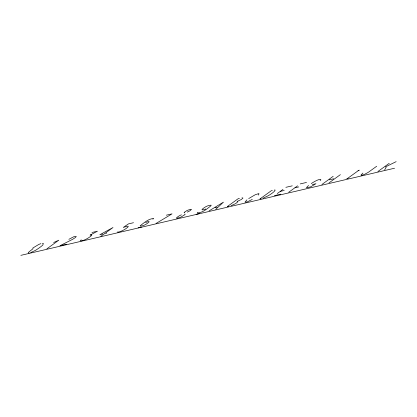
<?xml version="1.0" encoding="UTF-8"?>
<svg xmlns="http://www.w3.org/2000/svg" width="417" height="417" viewBox="0 0 417 417"><rect width="100%" height="100%" fill="white"/><g stroke="black" fill="none" stroke-linecap="round" stroke-linejoin="round"><path stroke-width="0.63" d="M384.636 169.995L386.199 167.253M197.856 212.462L197.434 213.019C202.725 212.649 207.067 208.881 211.028 205.696L211.075 205.154C207.734 205.273 204.429 207.202 202.021 209.443L202.177 209.84L203.272 209.798L205.763 209.006M320.131 180.676L320.861 179.44L318.489 179.727A6.281 1.23 -27.3 0 0 313.344 182.265L311.238 183.553M81.185 239.791L80.45 240.817A7.068 1.387 -27.3 0 0 84.854 239.791L87.023 238.712A8.001 1.569 -27.3 0 0 91.641 235.36L91.745 235.032L91.328 234.849L90.088 235.136L97.442 231.211L91.975 232.488M152.872 219.206L153.534 218.487C148.358 218.816 144.084 222.793 140.143 225.821L140.315 226.176C143.511 225.972 146.544 224.273 148.89 222.146L149.083 221.578L148.191 221.563L145.611 222.506M258.243 195.083L259.035 193.827L258.639 193.655L255.293 194.703L248.688 198.581M215.792 209.308L223.449 202.146L209.11 210.866M308.559 185.497L306.797 187.243L306.683 187.801L310.582 186.894L315.966 183.704L312.369 184.543M246.947 199.842L244.987 202.172L247.25 201.906L252.285 199.404M46.845 248.855L58.792 240.192L53.663 242.506M68.852 239.322L73.83 236.72L76.275 236.434L75.529 237.476L72.683 239.29L59.886 245.769L66.454 244.237M100.825 236.361L113.033 227.51L99.851 234.714L102.681 234.052M277.279 193.551L282.955 189.433M288.746 192.237L297.582 185.831M321.841 184.543L333.188 176.318M329.029 182.865L340.376 174.645M347.408 178.549L358.735 170.334M362.926 173.065L360.96 175.119A5.901 1.157 -27.3 0 0 364.828 174.217L368.289 172.336L376.687 166.247M377.885 171.528L389.233 163.302M156.047 223.46L172.049 213.853L166.32 215.193M385.344 166.967L396.15 161.65M181.426 214.823L180.008 215.433A4.561 0.891 -27.3 0 0 176.6 217.903L176.527 218.159L177.334 218.211L180.858 217.148L184.632 214.828L185.169 214.229L184.882 214.015M187.249 212.123L189.829 210.846L191.398 209.501A6.969 1.366 -27.3 0 0 187.103 210.502L184.689 212.039L184.116 212.67L184.517 212.759M263.044 198.231L268.386 195.651A12.202 2.393 -27.3 0 0 274.313 191.351L275.184 190.074L274.422 189.98M40.882 243.648L38.817 244.414L32.761 248.079L33.073 248.683L28.992 251.878L28.236 252.91L29.159 252.973M30.67 252.624L35.466 250.367A20.532 4.024 -27.3 0 0 42.862 245.003L43.3 243.372L42.393 243.293M231.044 205.711L235.699 203.585L237.857 201.776L237.106 201.484L241.318 199.508L242.97 198.065L241.996 197.773M133.513 222.714L128.467 223.887L123.27 227.447L127.336 226.207L128.227 226.269L128.097 226.832A7.23 1.418 -27.3 0 1 123.734 229.991L121.712 230.997A7.099 1.392 -27.3 0 1 117.375 232.008M300.224 183.913L306.521 182.443M272.358 190.465L271.337 190.699L259.958 198.951L260.979 198.711M285.853 187.332L292.26 185.841M358.057 170.496L359.407 170.178M239.431 198.367L238.253 198.643L227.296 206.587L228.48 206.311M295.033 187.786L298.739 186.92M329.31 179.81L333.72 178.784M280.469 191.346L284.238 190.465M215.109 207.65L217.184 207.166M105.809 233.322L106.773 233.098M346.73 178.705L348.08 178.393M274.381 195.651L280.787 194.155M138.178 227.854L141.368 227.109M196.115 214.333L199.451 213.556M20.85 255.35L394.534 168.233"/></g></svg>
